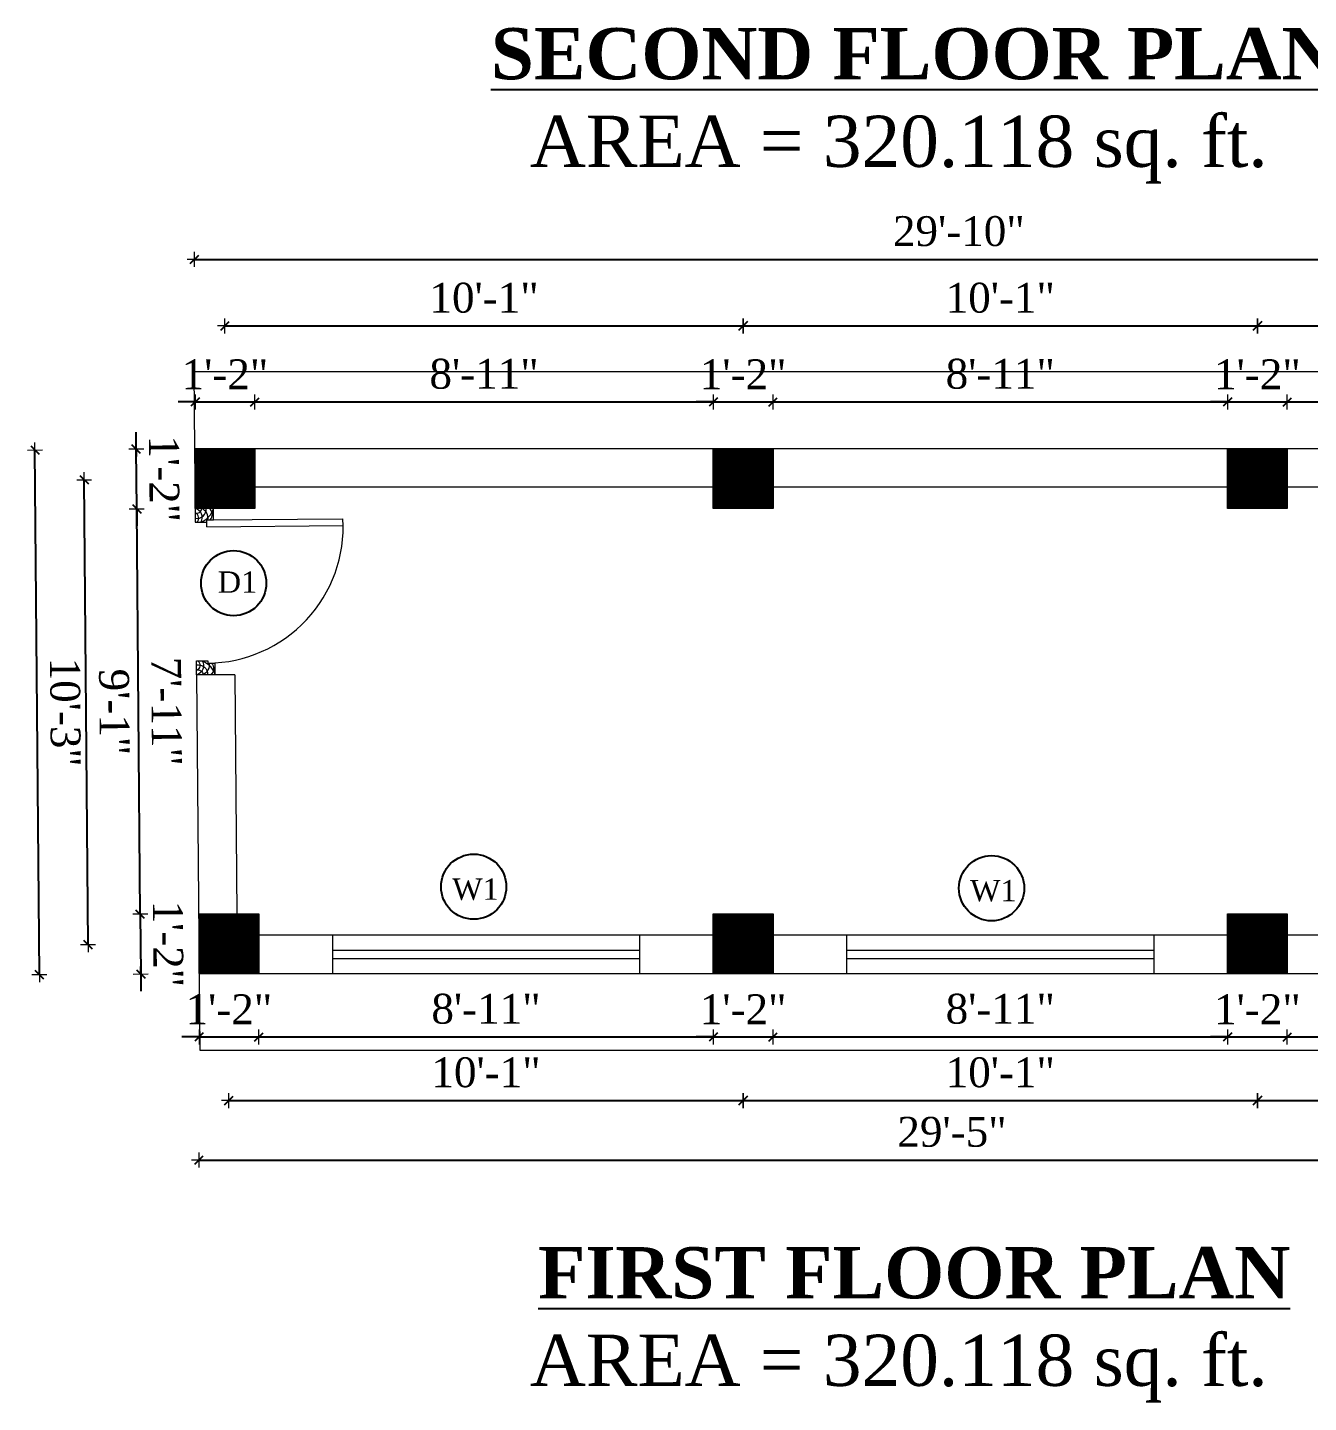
# Model space of a CAD drawing. Header units: inches. Extents: x 20273 to 41102, y -4696 to -1121.
# Drawn here: x 30163.4 to 30463.6, y -3568 to -3245.8 of the extents above; entities that cross this region are included whole.
import ezdxf

# ---------------------------------------------------------------- set-up
doc = ezdxf.new("R2010")
doc.units = ezdxf.units.IN
doc.header["$LTSCALE"] = 5
doc.header["$MEASUREMENT"] = 0
for name, color, linetype, lineweight in [('A-WALL', 7, 'Continuous', 9), ('Dimension', 7, 'Continuous', 18), ('DOOR', 62, 'Continuous', 0)]:
    doc.layers.add(name, color=color, linetype=linetype, lineweight=lineweight)
doc.layers.add('dim line', color=7, linetype='Continuous', lineweight=15, true_color=0xfab2b2)
doc.layers.add('TEXT', color=6, linetype='Continuous')
doc.layers.add('WALL', color=7, linetype='Continuous')
doc.styles.add('ordinary', font='times.ttf')
doc.dimstyles.new('Copy of 96', dxfattribs={"dimtxt": 7, "dimasz": 4, "dimexe": 0.5, "dimexo": 0.5, "dimgap": 3, "dimtad": 1, "dimdec": 1, "dimzin": 11, "dimdsep": 46, "dimlunit": 4, "dimtxsty": 'ordinary', "dimblk": 'OBLIQUE', "dimcen": 0.09, "dimse1": 1, "dimse2": 1, "dimclrt": 6, "dimazin": 0, "dimtfac": 1, "dimtdec": 1, "dimtix": 1, "dimtmove": 2, "dimatfit": 3, "dimldrblk": 'leader', "dimfxl": 0.5, "dimfxlon": 1, "dimtolj": 1, "dimtzin": 0, "dimarcsym": 0})
pattern_1 = [(45, (4083.21402, 320.16556), (-0.08838834765, 0.08838834765), [])]

# ---------------------------------------------------------------- blocks, each defined once
blk = doc.blocks.new('A$C27B36B59')
at = {"layer": 'DOOR'}
for p, q in [((0, 4), (0, 0)), ((2.5, 4), (0, 4)), ((2.5, 2.5), (2.5, 4)), ((0, 0), (3, 0)), ((3, 2.5), (2.5, 2.5)), ((3, 0), (3, 2.5))]:
    blk.add_line(p, q, dxfattribs=at)
for centre, radius, start, end in [((-1.4, -0.54), 4.75, 22.1411, 72.838), ((1.34, 2.09), 1.64, 45.138, 144.8948), ((2.21, 0.3), 2.49, 83.3149, 152.658), ((0.13, 0.37), 2.05, 349.4875, 93.6805), ((1.96, -0.47), 2.01, 58.7447, 166.495), ((-0.06, 0.32), 1.13, 343.542, 86.947), ((2.08, -0.4), 1.17, 38.2816, 160.1519)]:
    blk.add_arc(centre, radius, start, end, dxfattribs=at)
blk = doc.blocks.new('D2')
at = {"layer": 'DOOR'}
for p, q in [((74473.95, 24047.59), (74473.95, 24018.09)), ((74473.95, 24047.59), (74475.45, 24047.59)), ((74475.45, 24047.59), (74475.45, 24018.13))]:
    blk.add_line(p, q, dxfattribs=at)
blk.add_arc((74473.95, 24047.59), 29.5, 180, 272.9146, dxfattribs=at)
at = {"layer": 'DOOR', "xscale": -1, "rotation": 180}
blk.add_blockref('A$C27B36B59', (74441.95, 24050.09), dxfattribs=at)
at = {"layer": 'DOOR', "rotation": 180}
blk.add_blockref('A$C27B36B59', (74477.95, 24050.09), dxfattribs=at)
blk = doc.blocks.new('oblique')
at = {"color": 0, "lineweight": -2}
blk.add_line((0.25, 0.25), (-0.25, -0.25), dxfattribs=at)
at = {"layer": 'dim line', "lineweight": 9}
for p, q in [((-0.4375, 0), (0.4375, 0)), ((0, 0.4375), (0, -0.4375))]:
    blk.add_line(p, q, dxfattribs=at)
blk = doc.blocks.new('*D375')
at = {"layer": 'A-WALL', "color": 0, "lineweight": -2, "ltscale": 50, "transparency": 16777216}
for p, q in [((30203.6, -3482.31), (30199.6, -3482.31)), ((30203.6, -3482.31), (30217.6, -3482.31)), ((30217.6, -3482.31), (30221.6, -3482.31))]:
    blk.add_line(p, q, dxfattribs=at)
at = {"layer": 'Defpoints', "color": 0, "ltscale": 50, "transparency": 16777216}
for p in [(30203.6, -3467.44), (30217.6, -3467.44), (30217.6, -3482.31)]:
    blk.add_point(p, dxfattribs=at)
at = {"layer": 'A-WALL', "color": 0, "lineweight": -2, "ltscale": 50, "transparency": 16777216, "xscale": 4, "yscale": 4, "zscale": 4}
blk.add_blockref('oblique', (30203.6, -3482.31), dxfattribs=at)
at = {"layer": 'A-WALL', "color": 0, "lineweight": -2, "ltscale": 50, "transparency": 16777216, "xscale": 4, "yscale": 4, "zscale": 4, "rotation": 180}
blk.add_blockref('oblique', (30217.6, -3482.31), dxfattribs=at)
at = {"layer": 'A-WALL', "color": 6, "ltscale": 50, "transparency": 16777216, "insert": (30210.6, -3475.81), "char_height": 7, "attachment_point": 5, "style": 'ordinary'}
blk.add_mtext('\\A1;1\'-2"', dxfattribs=at)
blk = doc.blocks.new('_OBLIQUE')
at = {"color": 0, "linetype": 'ByBlock'}
blk.add_line((-0.5, -0.5), (0.5, 0.5), dxfattribs=at)
blk = doc.blocks.new('leader')
at = {"layer": 'Dimension'}
for p, q in [((0, -4.328), (0, 4.328)), ((-4.424, 0), (4.424, 0))]:
    blk.add_line(p, q, dxfattribs=at)
blk = doc.blocks.new('*D376')
at = {"layer": 'A-WALL', "color": 0, "lineweight": -2, "ltscale": 5, "transparency": 16777216}
blk.add_line((30217.6, -3482.31), (30324.1, -3482.31), dxfattribs=at)
at = {"layer": 'Defpoints', "color": 0, "ltscale": 5, "transparency": 16777216}
for p in [(30217.6, -3467.44), (30324.1, -3467.44), (30324.1, -3482.31)]:
    blk.add_point(p, dxfattribs=at)
at = {"layer": 'A-WALL', "color": 0, "lineweight": -2, "ltscale": 5, "transparency": 16777216, "xscale": 4, "yscale": 4, "zscale": 4, "rotation": 180}
blk.add_blockref('oblique', (30217.6, -3482.31), dxfattribs=at)
at = {"layer": 'A-WALL', "color": 0, "lineweight": -2, "ltscale": 5, "transparency": 16777216, "xscale": 4, "yscale": 4, "zscale": 4}
blk.add_blockref('oblique', (30324.1, -3482.31), dxfattribs=at)
at = {"layer": 'A-WALL', "color": 6, "ltscale": 5, "transparency": 16777216, "insert": (30270.85, -3475.75), "char_height": 7, "attachment_point": 5, "style": 'ordinary'}
blk.add_mtext('\\A1;8\'-11"', dxfattribs=at)
blk = doc.blocks.new('*D377')
at = {"layer": 'A-WALL', "color": 0, "lineweight": -2, "ltscale": 5, "transparency": 16777216}
for p, q in [((30324.1, -3482.31), (30320.1, -3482.31)), ((30324.1, -3482.31), (30338.1, -3482.31)), ((30338.1, -3482.31), (30342.1, -3482.31))]:
    blk.add_line(p, q, dxfattribs=at)
at = {"layer": 'Defpoints', "color": 0, "ltscale": 5, "transparency": 16777216}
for p in [(30324.1, -3467.44), (30338.1, -3467.44), (30338.1, -3482.31)]:
    blk.add_point(p, dxfattribs=at)
at = {"layer": 'A-WALL', "color": 0, "lineweight": -2, "ltscale": 5, "transparency": 16777216, "xscale": 4, "yscale": 4, "zscale": 4}
blk.add_blockref('oblique', (30324.1, -3482.31), dxfattribs=at)
at = {"layer": 'A-WALL', "color": 0, "lineweight": -2, "ltscale": 5, "transparency": 16777216, "xscale": 4, "yscale": 4, "zscale": 4, "rotation": 180}
blk.add_blockref('oblique', (30338.1, -3482.31), dxfattribs=at)
at = {"layer": 'A-WALL', "color": 6, "ltscale": 5, "transparency": 16777216, "insert": (30331.1, -3475.81), "char_height": 7, "attachment_point": 5, "style": 'ordinary'}
blk.add_mtext('\\A1;1\'-2"', dxfattribs=at)
blk = doc.blocks.new('*D378')
at = {"layer": 'A-WALL', "color": 0, "lineweight": -2, "ltscale": 5, "transparency": 16777216}
blk.add_line((30338.1, -3482.31), (30444.6, -3482.31), dxfattribs=at)
at = {"layer": 'Defpoints', "color": 0, "ltscale": 5, "transparency": 16777216}
for p in [(30338.1, -3467.44), (30444.6, -3467.44), (30444.6, -3482.31)]:
    blk.add_point(p, dxfattribs=at)
at = {"layer": 'A-WALL', "color": 0, "lineweight": -2, "ltscale": 5, "transparency": 16777216, "xscale": 4, "yscale": 4, "zscale": 4, "rotation": 180}
blk.add_blockref('oblique', (30338.1, -3482.31), dxfattribs=at)
at = {"layer": 'A-WALL', "color": 0, "lineweight": -2, "ltscale": 5, "transparency": 16777216, "xscale": 4, "yscale": 4, "zscale": 4}
blk.add_blockref('oblique', (30444.6, -3482.31), dxfattribs=at)
at = {"layer": 'A-WALL', "color": 6, "ltscale": 5, "transparency": 16777216, "insert": (30391.35, -3475.75), "char_height": 7, "attachment_point": 5, "style": 'ordinary'}
blk.add_mtext('\\A1;8\'-11"', dxfattribs=at)
blk = doc.blocks.new('*D370')
at = {"layer": 'A-WALL', "color": 0, "lineweight": -2, "ltscale": 5, "transparency": 16777216}
for p, q in [((30444.6, -3482.31), (30440.6, -3482.31)), ((30444.6, -3482.31), (30458.6, -3482.31)), ((30458.6, -3482.31), (30462.6, -3482.31))]:
    blk.add_line(p, q, dxfattribs=at)
at = {"layer": 'Defpoints', "color": 0, "ltscale": 5, "transparency": 16777216}
for p in [(30444.6, -3467.44), (30458.6, -3467.44), (30458.6, -3482.31)]:
    blk.add_point(p, dxfattribs=at)
at = {"layer": 'A-WALL', "color": 0, "lineweight": -2, "ltscale": 5, "transparency": 16777216, "xscale": 4, "yscale": 4, "zscale": 4}
blk.add_blockref('oblique', (30444.6, -3482.31), dxfattribs=at)
at = {"layer": 'A-WALL', "color": 0, "lineweight": -2, "ltscale": 5, "transparency": 16777216, "xscale": 4, "yscale": 4, "zscale": 4, "rotation": 180}
blk.add_blockref('oblique', (30458.6, -3482.31), dxfattribs=at)
at = {"layer": 'A-WALL', "color": 6, "ltscale": 5, "transparency": 16777216, "insert": (30451.6, -3475.81), "char_height": 7, "attachment_point": 5, "style": 'ordinary'}
blk.add_mtext('\\A1;1\'-2"', dxfattribs=at)
blk = doc.blocks.new('*D371')
at = {"layer": 'A-WALL', "color": 0, "lineweight": -2, "ltscale": 5, "transparency": 16777216}
blk.add_line((30458.6, -3482.31), (30542.47, -3482.31), dxfattribs=at)
at = {"layer": 'Defpoints', "color": 0, "ltscale": 5, "transparency": 16777216}
for p in [(30458.6, -3467.44), (30542.47, -3467.44), (30542.47, -3482.31)]:
    blk.add_point(p, dxfattribs=at)
at = {"layer": 'A-WALL', "color": 0, "lineweight": -2, "ltscale": 5, "transparency": 16777216, "xscale": 4, "yscale": 4, "zscale": 4, "rotation": 180}
blk.add_blockref('oblique', (30458.6, -3482.31), dxfattribs=at)
at = {"layer": 'A-WALL', "color": 0, "lineweight": -2, "ltscale": 5, "transparency": 16777216, "xscale": 4, "yscale": 4, "zscale": 4}
blk.add_blockref('oblique', (30542.47, -3482.31), dxfattribs=at)
at = {"layer": 'A-WALL', "color": 6, "ltscale": 5, "transparency": 16777216, "insert": (30500.54, -3475.74), "char_height": 7, "attachment_point": 5, "style": 'ordinary'}
blk.add_mtext('\\A1;7\'-0"', dxfattribs=at)
blk = doc.blocks.new('*D373')
at = {"layer": 'A-WALL', "color": 0, "lineweight": -2, "ltscale": 5, "transparency": 16777216}
blk.add_line((30210.6, -3497.21), (30331.1, -3497.21), dxfattribs=at)
at = {"layer": 'Defpoints', "color": 0, "ltscale": 5, "transparency": 16777216}
for p in [(30210.6, -3460.44), (30331.1, -3460.44), (30331.1, -3497.21)]:
    blk.add_point(p, dxfattribs=at)
at = {"layer": 'A-WALL', "color": 0, "lineweight": -2, "ltscale": 5, "transparency": 16777216, "xscale": 4, "yscale": 4, "zscale": 4, "rotation": 180}
blk.add_blockref('oblique', (30210.6, -3497.21), dxfattribs=at)
at = {"layer": 'A-WALL', "color": 0, "lineweight": -2, "ltscale": 5, "transparency": 16777216, "xscale": 4, "yscale": 4, "zscale": 4}
blk.add_blockref('oblique', (30331.1, -3497.21), dxfattribs=at)
at = {"layer": 'A-WALL', "color": 6, "ltscale": 5, "transparency": 16777216, "insert": (30270.85, -3490.64), "char_height": 7, "attachment_point": 5, "style": 'ordinary'}
blk.add_mtext('\\A1;10\'-1"', dxfattribs=at)
blk = doc.blocks.new('*D374')
at = {"layer": 'A-WALL', "color": 0, "lineweight": -2, "ltscale": 5, "transparency": 16777216}
blk.add_line((30331.1, -3497.21), (30451.6, -3497.21), dxfattribs=at)
at = {"layer": 'Defpoints', "color": 0, "ltscale": 5, "transparency": 16777216}
for p in [(30331.1, -3460.44), (30451.6, -3460.44), (30451.6, -3497.21)]:
    blk.add_point(p, dxfattribs=at)
at = {"layer": 'A-WALL', "color": 0, "lineweight": -2, "ltscale": 5, "transparency": 16777216, "xscale": 4, "yscale": 4, "zscale": 4, "rotation": 180}
blk.add_blockref('oblique', (30331.1, -3497.21), dxfattribs=at)
at = {"layer": 'A-WALL', "color": 0, "lineweight": -2, "ltscale": 5, "transparency": 16777216, "xscale": 4, "yscale": 4, "zscale": 4}
blk.add_blockref('oblique', (30451.6, -3497.21), dxfattribs=at)
at = {"layer": 'A-WALL', "color": 6, "ltscale": 5, "transparency": 16777216, "insert": (30391.35, -3490.64), "char_height": 7, "attachment_point": 5, "style": 'ordinary'}
blk.add_mtext('\\A1;10\'-1"', dxfattribs=at)
blk = doc.blocks.new('*D379')
at = {"layer": 'A-WALL', "color": 0, "lineweight": -2, "ltscale": 5, "transparency": 16777216}
blk.add_line((30451.6, -3497.21), (30549.47, -3497.21), dxfattribs=at)
at = {"layer": 'Defpoints', "color": 0, "ltscale": 5, "transparency": 16777216}
for p in [(30451.6, -3460.44), (30549.47, -3460.44), (30549.47, -3497.21)]:
    blk.add_point(p, dxfattribs=at)
at = {"layer": 'A-WALL', "color": 0, "lineweight": -2, "ltscale": 5, "transparency": 16777216, "xscale": 4, "yscale": 4, "zscale": 4, "rotation": 180}
blk.add_blockref('oblique', (30451.6, -3497.21), dxfattribs=at)
at = {"layer": 'A-WALL', "color": 0, "lineweight": -2, "ltscale": 5, "transparency": 16777216, "xscale": 4, "yscale": 4, "zscale": 4}
blk.add_blockref('oblique', (30549.47, -3497.21), dxfattribs=at)
at = {"layer": 'A-WALL', "color": 6, "ltscale": 5, "transparency": 16777216, "insert": (30500.54, -3490.64), "char_height": 7, "attachment_point": 5, "style": 'ordinary'}
blk.add_mtext('\\A1;8\'-2"', dxfattribs=at)
blk = doc.blocks.new('*D364')
at = {"layer": 'A-WALL', "color": 0, "lineweight": -2, "ltscale": 5, "transparency": 16777216}
blk.add_line((30203.6, -3511.15), (30556.47, -3511.15), dxfattribs=at)
at = {"layer": 'Defpoints', "color": 0, "ltscale": 5, "transparency": 16777216}
for p in [(30203.6, -3467.44), (30556.47, -3467.44), (30556.47, -3511.15)]:
    blk.add_point(p, dxfattribs=at)
at = {"layer": 'A-WALL', "color": 0, "lineweight": -2, "ltscale": 5, "transparency": 16777216, "xscale": 4, "yscale": 4, "zscale": 4, "rotation": 180}
blk.add_blockref('oblique', (30203.6, -3511.15), dxfattribs=at)
at = {"layer": 'A-WALL', "color": 0, "lineweight": -2, "ltscale": 5, "transparency": 16777216, "xscale": 4, "yscale": 4, "zscale": 4}
blk.add_blockref('oblique', (30556.47, -3511.15), dxfattribs=at)
at = {"layer": 'A-WALL', "color": 6, "ltscale": 5, "transparency": 16777216, "insert": (30380.04, -3504.58), "char_height": 7, "attachment_point": 5, "style": 'ordinary'}
blk.add_mtext('\\A1;29\'-5"', dxfattribs=at)
blk = doc.blocks.new('*D365')
at = {"layer": 'A-WALL', "color": 0, "lineweight": -2, "ltscale": 50, "transparency": 16777216}
blk.add_line((30166.2, -3467.75), (30165.16, -3344.76), dxfattribs=at)
at = {"layer": 'Defpoints', "color": 0, "ltscale": 50, "transparency": 16777216}
for p in [(30202.56, -3344.45), (30165.16, -3344.76), (30203.6, -3467.44)]:
    blk.add_point(p, dxfattribs=at)
at = {"layer": 'A-WALL', "color": 0, "lineweight": -2, "ltscale": 50, "transparency": 16777216, "xscale": 4, "yscale": 4, "zscale": 4}
for p, rotation in [((30165.16, -3344.76), 90.48576269129444), ((30166.2, -3467.75), 270.4857626912944)]:
    blk.add_blockref('oblique', p, dxfattribs=dict(at, rotation=rotation))
at = {"layer": 'A-WALL', "color": 6, "ltscale": 50, "transparency": 16777216, "insert": (30172.24, -3406.2), "char_height": 7, "attachment_point": 5, "rotation": 270.4858, "style": 'ordinary'}
blk.add_mtext('\\A1;10\'-3"', dxfattribs=at)
blk = doc.blocks.new('*D380')
at = {"layer": 'A-WALL', "color": 0, "lineweight": -2, "ltscale": 5, "transparency": 16777216}
blk.add_line((30189.82, -3453.55), (30189.02, -3358.56), dxfattribs=at)
at = {"layer": 'Defpoints', "color": 0, "ltscale": 5, "transparency": 16777216}
for p in [(30189.02, -3358.56), (30202.68, -3358.45), (30203.48, -3453.44)]:
    blk.add_point(p, dxfattribs=at)
at = {"layer": 'A-WALL', "color": 0, "lineweight": -2, "ltscale": 5, "transparency": 16777216, "xscale": 4, "yscale": 4, "zscale": 4}
for p, rotation in [((30189.02, -3358.56), 90.48576269128618), ((30189.82, -3453.55), 270.4857626912862)]:
    blk.add_blockref('oblique', p, dxfattribs=dict(at, rotation=rotation))
at = {"layer": 'A-WALL', "color": 6, "ltscale": 5, "transparency": 16777216, "insert": (30195.99, -3406), "char_height": 7, "attachment_point": 5, "rotation": 270.4858, "style": 'ordinary'}
blk.add_mtext('\\A1;7\'-11"', dxfattribs=at)
blk = doc.blocks.new('*D366')
at = {"layer": 'A-WALL', "color": 0, "lineweight": -2, "ltscale": 5, "transparency": 16777216}
blk.add_line((30177.61, -3460.72), (30176.68, -3351.73), dxfattribs=at)
at = {"layer": 'Defpoints', "color": 0, "ltscale": 5, "transparency": 16777216}
for p in [(30176.68, -3351.73), (30209.68, -3351.45), (30210.6, -3460.44)]:
    blk.add_point(p, dxfattribs=at)
at = {"layer": 'A-WALL', "color": 0, "lineweight": -2, "ltscale": 5, "transparency": 16777216, "xscale": 4, "yscale": 4, "zscale": 4}
for p, rotation in [((30176.68, -3351.73), 90.48576269128618), ((30177.61, -3460.72), 270.4857626912862)]:
    blk.add_blockref('oblique', p, dxfattribs=dict(at, rotation=rotation))
at = {"layer": 'A-WALL', "color": 6, "ltscale": 5, "transparency": 16777216, "insert": (30183.72, -3406.16), "char_height": 7, "attachment_point": 5, "rotation": 270.4858, "style": 'ordinary'}
blk.add_mtext('\\A1;9\'-1"', dxfattribs=at)
blk = doc.blocks.new('*D381')
at = {"layer": 'A-WALL', "color": 0, "lineweight": -2, "ltscale": 5, "transparency": 16777216}
for p, q in [((30188.9, -3344.56), (30188.86, -3340.56)), ((30189.02, -3358.56), (30188.9, -3344.56)), ((30189.02, -3358.56), (30189.05, -3362.56))]:
    blk.add_line(p, q, dxfattribs=at)
at = {"layer": 'Defpoints', "color": 0, "ltscale": 5, "transparency": 16777216}
for p in [(30188.9, -3344.56), (30202.56, -3344.45), (30202.68, -3358.45)]:
    blk.add_point(p, dxfattribs=at)
at = {"layer": 'A-WALL', "color": 0, "lineweight": -2, "ltscale": 5, "transparency": 16777216, "xscale": 4, "yscale": 4, "zscale": 4}
for p, rotation in [((30188.9, -3344.56), 270.4857626912862), ((30189.02, -3358.56), 90.48576269128618)]:
    blk.add_blockref('oblique', p, dxfattribs=dict(at, rotation=rotation))
at = {"layer": 'A-WALL', "color": 6, "ltscale": 5, "transparency": 16777216, "insert": (30195.46, -3351.51), "char_height": 7, "attachment_point": 5, "rotation": 270.4858, "style": 'ordinary'}
blk.add_mtext('\\A1;1\'-2"', dxfattribs=at)
blk = doc.blocks.new('*D382')
at = {"layer": 'A-WALL', "color": 0, "lineweight": -2, "ltscale": 5, "transparency": 16777216}
for p, q in [((30189.82, -3453.55), (30189.79, -3449.55)), ((30189.82, -3453.55), (30189.94, -3467.55)), ((30189.94, -3467.55), (30189.98, -3471.55))]:
    blk.add_line(p, q, dxfattribs=at)
at = {"layer": 'Defpoints', "color": 0, "ltscale": 5, "transparency": 16777216}
for p in [(30203.48, -3453.44), (30189.94, -3467.55), (30203.6, -3467.44)]:
    blk.add_point(p, dxfattribs=at)
at = {"layer": 'A-WALL', "color": 0, "lineweight": -2, "ltscale": 5, "transparency": 16777216, "xscale": 4, "yscale": 4, "zscale": 4}
for p, rotation in [((30189.82, -3453.55), 270.4857626912862), ((30189.94, -3467.55), 90.48576269128618)]:
    blk.add_blockref('oblique', p, dxfattribs=dict(at, rotation=rotation))
at = {"layer": 'A-WALL', "color": 6, "ltscale": 5, "transparency": 16777216, "insert": (30196.38, -3460.5), "char_height": 7, "attachment_point": 5, "rotation": 270.4858, "style": 'ordinary'}
blk.add_mtext('\\A1;1\'-2"', dxfattribs=at)
blk = doc.blocks.new('*D391')
at = {"layer": 'A-WALL', "color": 0, "lineweight": -2, "ltscale": 5, "transparency": 16777216}
for p, q in [((30202.68, -3333.51), (30198.68, -3333.51)), ((30202.68, -3333.51), (30216.68, -3333.51)), ((30216.68, -3333.51), (30220.68, -3333.51))]:
    blk.add_line(p, q, dxfattribs=at)
at = {"layer": 'Defpoints', "color": 0, "ltscale": 5, "transparency": 16777216}
for p in [(30216.68, -3333.51), (30202.68, -3344.45), (30216.68, -3344.45)]:
    blk.add_point(p, dxfattribs=at)
at = {"layer": 'A-WALL', "color": 0, "lineweight": -2, "ltscale": 5, "transparency": 16777216, "xscale": 4, "yscale": 4, "zscale": 4}
blk.add_blockref('oblique', (30202.68, -3333.51), dxfattribs=at)
at = {"layer": 'A-WALL', "color": 0, "lineweight": -2, "ltscale": 5, "transparency": 16777216, "xscale": 4, "yscale": 4, "zscale": 4, "rotation": 180}
blk.add_blockref('oblique', (30216.68, -3333.51), dxfattribs=at)
at = {"layer": 'A-WALL', "color": 6, "ltscale": 5, "transparency": 16777216, "insert": (30209.68, -3327.01), "char_height": 7, "attachment_point": 5, "style": 'ordinary'}
blk.add_mtext('\\A1;1\'-2"', dxfattribs=at)
blk = doc.blocks.new('*D392')
at = {"layer": 'A-WALL', "color": 0, "lineweight": -2, "ltscale": 5, "transparency": 16777216}
blk.add_line((30216.68, -3333.51), (30324.1, -3333.51), dxfattribs=at)
at = {"layer": 'Defpoints', "color": 0, "ltscale": 5, "transparency": 16777216}
for p in [(30324.1, -3333.51), (30216.68, -3344.45), (30324.1, -3344.45)]:
    blk.add_point(p, dxfattribs=at)
at = {"layer": 'A-WALL', "color": 0, "lineweight": -2, "ltscale": 5, "transparency": 16777216, "xscale": 4, "yscale": 4, "zscale": 4, "rotation": 180}
blk.add_blockref('oblique', (30216.68, -3333.51), dxfattribs=at)
at = {"layer": 'A-WALL', "color": 0, "lineweight": -2, "ltscale": 5, "transparency": 16777216, "xscale": 4, "yscale": 4, "zscale": 4}
blk.add_blockref('oblique', (30324.1, -3333.51), dxfattribs=at)
at = {"layer": 'A-WALL', "color": 6, "ltscale": 5, "transparency": 16777216, "insert": (30270.39, -3326.95), "char_height": 7, "attachment_point": 5, "style": 'ordinary'}
blk.add_mtext('\\A1;8\'-11"', dxfattribs=at)
blk = doc.blocks.new('*D393')
at = {"layer": 'A-WALL', "color": 0, "lineweight": -2, "ltscale": 5, "transparency": 16777216}
for p, q in [((30324.1, -3333.51), (30320.1, -3333.51)), ((30324.1, -3333.51), (30338.1, -3333.51)), ((30338.1, -3333.51), (30342.1, -3333.51))]:
    blk.add_line(p, q, dxfattribs=at)
at = {"layer": 'Defpoints', "color": 0, "ltscale": 5, "transparency": 16777216}
for p in [(30338.1, -3333.51), (30324.1, -3344.45), (30338.1, -3344.45)]:
    blk.add_point(p, dxfattribs=at)
at = {"layer": 'A-WALL', "color": 0, "lineweight": -2, "ltscale": 5, "transparency": 16777216, "xscale": 4, "yscale": 4, "zscale": 4}
blk.add_blockref('oblique', (30324.1, -3333.51), dxfattribs=at)
at = {"layer": 'A-WALL', "color": 0, "lineweight": -2, "ltscale": 5, "transparency": 16777216, "xscale": 4, "yscale": 4, "zscale": 4, "rotation": 180}
blk.add_blockref('oblique', (30338.1, -3333.51), dxfattribs=at)
at = {"layer": 'A-WALL', "color": 6, "ltscale": 5, "transparency": 16777216, "insert": (30331.1, -3327.01), "char_height": 7, "attachment_point": 5, "style": 'ordinary'}
blk.add_mtext('\\A1;1\'-2"', dxfattribs=at)
blk = doc.blocks.new('*D385')
at = {"layer": 'A-WALL', "color": 0, "lineweight": -2, "ltscale": 5, "transparency": 16777216}
blk.add_line((30338.1, -3333.51), (30444.6, -3333.51), dxfattribs=at)
at = {"layer": 'Defpoints', "color": 0, "ltscale": 5, "transparency": 16777216}
for p in [(30444.6, -3333.51), (30338.1, -3344.45), (30444.6, -3344.45)]:
    blk.add_point(p, dxfattribs=at)
at = {"layer": 'A-WALL', "color": 0, "lineweight": -2, "ltscale": 5, "transparency": 16777216, "xscale": 4, "yscale": 4, "zscale": 4, "rotation": 180}
blk.add_blockref('oblique', (30338.1, -3333.51), dxfattribs=at)
at = {"layer": 'A-WALL', "color": 0, "lineweight": -2, "ltscale": 5, "transparency": 16777216, "xscale": 4, "yscale": 4, "zscale": 4}
blk.add_blockref('oblique', (30444.6, -3333.51), dxfattribs=at)
at = {"layer": 'A-WALL', "color": 6, "ltscale": 5, "transparency": 16777216, "insert": (30391.35, -3326.95), "char_height": 7, "attachment_point": 5, "style": 'ordinary'}
blk.add_mtext('\\A1;8\'-11"', dxfattribs=at)
blk = doc.blocks.new('*D386')
at = {"layer": 'A-WALL', "color": 0, "lineweight": -2, "ltscale": 5, "transparency": 16777216}
for p, q in [((30444.6, -3333.51), (30440.6, -3333.51)), ((30444.6, -3333.51), (30458.6, -3333.51)), ((30458.6, -3333.51), (30462.6, -3333.51))]:
    blk.add_line(p, q, dxfattribs=at)
at = {"layer": 'Defpoints', "color": 0, "ltscale": 5, "transparency": 16777216}
for p in [(30458.6, -3333.51), (30444.6, -3344.45), (30458.6, -3344.45)]:
    blk.add_point(p, dxfattribs=at)
at = {"layer": 'A-WALL', "color": 0, "lineweight": -2, "ltscale": 5, "transparency": 16777216, "xscale": 4, "yscale": 4, "zscale": 4}
blk.add_blockref('oblique', (30444.6, -3333.51), dxfattribs=at)
at = {"layer": 'A-WALL', "color": 0, "lineweight": -2, "ltscale": 5, "transparency": 16777216, "xscale": 4, "yscale": 4, "zscale": 4, "rotation": 180}
blk.add_blockref('oblique', (30458.6, -3333.51), dxfattribs=at)
at = {"layer": 'A-WALL', "color": 6, "ltscale": 5, "transparency": 16777216, "insert": (30451.6, -3327.01), "char_height": 7, "attachment_point": 5, "style": 'ordinary'}
blk.add_mtext('\\A1;1\'-2"', dxfattribs=at)
blk = doc.blocks.new('*D387')
at = {"layer": 'A-WALL', "color": 0, "lineweight": -2, "ltscale": 5, "transparency": 16777216}
blk.add_line((30458.6, -3333.51), (30546.72, -3333.51), dxfattribs=at)
at = {"layer": 'Defpoints', "color": 0, "ltscale": 5, "transparency": 16777216}
for p in [(30546.72, -3333.51), (30458.6, -3344.45), (30546.72, -3344.45)]:
    blk.add_point(p, dxfattribs=at)
at = {"layer": 'A-WALL', "color": 0, "lineweight": -2, "ltscale": 5, "transparency": 16777216, "xscale": 4, "yscale": 4, "zscale": 4, "rotation": 180}
blk.add_blockref('oblique', (30458.6, -3333.51), dxfattribs=at)
at = {"layer": 'A-WALL', "color": 0, "lineweight": -2, "ltscale": 5, "transparency": 16777216, "xscale": 4, "yscale": 4, "zscale": 4}
blk.add_blockref('oblique', (30546.72, -3333.51), dxfattribs=at)
at = {"layer": 'A-WALL', "color": 6, "ltscale": 5, "transparency": 16777216, "insert": (30502.66, -3326.94), "char_height": 7, "attachment_point": 5, "style": 'ordinary'}
blk.add_mtext('\\A1;7\'-4"', dxfattribs=at)
blk = doc.blocks.new('*D394')
at = {"layer": 'A-WALL', "color": 0, "lineweight": -2, "ltscale": 5, "transparency": 16777216}
blk.add_line((30209.68, -3315.68), (30331.1, -3315.68), dxfattribs=at)
at = {"layer": 'Defpoints', "color": 0, "ltscale": 5, "transparency": 16777216}
for p in [(30331.1, -3315.68), (30209.68, -3351.45), (30331.1, -3351.45)]:
    blk.add_point(p, dxfattribs=at)
at = {"layer": 'A-WALL', "color": 0, "lineweight": -2, "ltscale": 5, "transparency": 16777216, "xscale": 4, "yscale": 4, "zscale": 4, "rotation": 180}
blk.add_blockref('oblique', (30209.68, -3315.68), dxfattribs=at)
at = {"layer": 'A-WALL', "color": 0, "lineweight": -2, "ltscale": 5, "transparency": 16777216, "xscale": 4, "yscale": 4, "zscale": 4}
blk.add_blockref('oblique', (30331.1, -3315.68), dxfattribs=at)
at = {"layer": 'A-WALL', "color": 6, "ltscale": 5, "transparency": 16777216, "insert": (30270.39, -3309.12), "char_height": 7, "attachment_point": 5, "style": 'ordinary'}
blk.add_mtext('\\A1;10\'-1"', dxfattribs=at)
blk = doc.blocks.new('*D395')
at = {"layer": 'A-WALL', "color": 0, "lineweight": -2, "ltscale": 5, "transparency": 16777216}
blk.add_line((30331.1, -3315.68), (30451.6, -3315.68), dxfattribs=at)
at = {"layer": 'Defpoints', "color": 0, "ltscale": 5, "transparency": 16777216}
for p in [(30451.6, -3315.68), (30331.1, -3351.45), (30451.6, -3351.45)]:
    blk.add_point(p, dxfattribs=at)
at = {"layer": 'A-WALL', "color": 0, "lineweight": -2, "ltscale": 5, "transparency": 16777216, "xscale": 4, "yscale": 4, "zscale": 4, "rotation": 180}
blk.add_blockref('oblique', (30331.1, -3315.68), dxfattribs=at)
at = {"layer": 'A-WALL', "color": 0, "lineweight": -2, "ltscale": 5, "transparency": 16777216, "xscale": 4, "yscale": 4, "zscale": 4}
blk.add_blockref('oblique', (30451.6, -3315.68), dxfattribs=at)
at = {"layer": 'A-WALL', "color": 6, "ltscale": 5, "transparency": 16777216, "insert": (30391.35, -3309.12), "char_height": 7, "attachment_point": 5, "style": 'ordinary'}
blk.add_mtext('\\A1;10\'-1"', dxfattribs=at)
blk = doc.blocks.new('*D396')
at = {"layer": 'A-WALL', "color": 0, "lineweight": -2, "ltscale": 5, "transparency": 16777216}
blk.add_line((30451.6, -3315.68), (30553.72, -3315.68), dxfattribs=at)
at = {"layer": 'Defpoints', "color": 0, "ltscale": 5, "transparency": 16777216}
for p in [(30553.72, -3315.68), (30451.6, -3351.45), (30553.72, -3351.45)]:
    blk.add_point(p, dxfattribs=at)
at = {"layer": 'A-WALL', "color": 0, "lineweight": -2, "ltscale": 5, "transparency": 16777216, "xscale": 4, "yscale": 4, "zscale": 4, "rotation": 180}
blk.add_blockref('oblique', (30451.6, -3315.68), dxfattribs=at)
at = {"layer": 'A-WALL', "color": 0, "lineweight": -2, "ltscale": 5, "transparency": 16777216, "xscale": 4, "yscale": 4, "zscale": 4}
blk.add_blockref('oblique', (30553.72, -3315.68), dxfattribs=at)
at = {"layer": 'A-WALL', "color": 6, "ltscale": 5, "transparency": 16777216, "insert": (30502.66, -3309.12), "char_height": 7, "attachment_point": 5, "style": 'ordinary'}
blk.add_mtext('\\A1;8\'-6"', dxfattribs=at)
blk = doc.blocks.new('*D369')
at = {"layer": 'A-WALL', "color": 0, "lineweight": -2, "ltscale": 5, "transparency": 16777216}
blk.add_line((30202.56, -3300.09), (30560.72, -3300.09), dxfattribs=at)
at = {"layer": 'Defpoints', "color": 0, "ltscale": 5, "transparency": 16777216}
for p in [(30560.72, -3300.09), (30202.56, -3344.45), (30560.72, -3344.45)]:
    blk.add_point(p, dxfattribs=at)
at = {"layer": 'A-WALL', "color": 0, "lineweight": -2, "ltscale": 5, "transparency": 16777216, "xscale": 4, "yscale": 4, "zscale": 4, "rotation": 180}
blk.add_blockref('oblique', (30202.56, -3300.09), dxfattribs=at)
at = {"layer": 'A-WALL', "color": 0, "lineweight": -2, "ltscale": 5, "transparency": 16777216, "xscale": 4, "yscale": 4, "zscale": 4}
blk.add_blockref('oblique', (30560.72, -3300.09), dxfattribs=at)
at = {"layer": 'A-WALL', "color": 6, "ltscale": 5, "transparency": 16777216, "insert": (30381.64, -3293.51), "char_height": 7, "attachment_point": 5, "style": 'ordinary'}
blk.add_mtext('\\A1;29\'-10"', dxfattribs=at)

msp = doc.modelspace()

# ---------------------------------------------------------------- hatches: boundary and pattern name
at = {"layer": 'A-WALL', "ltscale": 5}
h = msp.add_hatch(dxfattribs=at)
h.set_pattern_fill('ANSI31', color=256)
h.set_pattern_definition(pattern_1)
h.paths.add_polyline_path([(30216.68, -3358.45), (30216.68, -3344.45), (30202.68, -3344.45), (30202.68, -3358.45)])
h = msp.add_hatch(dxfattribs=at)
h.set_pattern_fill('ANSI31', color=256)
h.set_pattern_definition(pattern_1)
h.paths.add_polyline_path([(30338.1, -3358.45), (30338.1, -3344.45), (30324.1, -3344.45), (30324.1, -3358.45)])
h = msp.add_hatch(dxfattribs=at)
h.set_pattern_fill('ANSI31', color=256)
h.set_pattern_definition(pattern_1)
h.paths.add_polyline_path([(30458.6, -3358.45), (30458.6, -3344.45), (30444.6, -3344.45), (30444.6, -3358.45)])
h = msp.add_hatch(dxfattribs=at)
h.set_pattern_fill('ANSI31', color=256)
h.set_pattern_definition(pattern_1)
h.paths.add_polyline_path([(30217.6, -3467.44), (30217.6, -3453.44), (30203.6, -3453.44), (30203.6, -3467.44)])
h = msp.add_hatch(dxfattribs=at)
h.set_pattern_fill('ANSI31', color=256)
h.set_pattern_definition(pattern_1)
h.paths.add_polyline_path([(30338.1, -3467.44), (30338.1, -3453.44), (30324.1, -3453.44), (30324.1, -3467.44)])
h = msp.add_hatch(dxfattribs=at)
h.set_pattern_fill('ANSI31', color=256)
h.set_pattern_definition(pattern_1)
h.paths.add_polyline_path([(30444.6, -3467.44), (30458.6, -3467.44), (30458.6, -3453.44), (30444.6, -3453.44)])

# ---------------------------------------------------------------- linework, layer by layer
for p, q in [((30202.41, -3326.45), (30202.56, -3344.45)), ((30529.58, -3326.45), (30202.41, -3326.45)), ((30560.72, -3344.45), (30202.56, -3344.45)), ((30202.56, -3344.45), (30202.68, -3358.45)), ((30324.1, -3353.45), (30216.68, -3353.45)), ((30444.6, -3353.45), (30338.1, -3353.45)), ((30546.72, -3353.45), (30458.6, -3353.45)), ((30212.01, -3397.44), (30203.01, -3397.44)), ((30203.01, -3397.44), (30203.76, -3485.44)), ((30212.01, -3397.44), (30212.48, -3453.44)), ((30324.1, -3458.44), (30217.6, -3458.44)), ((30234.85, -3458.44), (30234.85, -3467.44)), ((30306.85, -3458.44), (30306.85, -3467.44)), ((30444.6, -3458.44), (30338.1, -3458.44)), ((30355.35, -3458.44), (30355.35, -3467.44)), ((30427.35, -3458.44), (30427.35, -3467.44)), ((30542.47, -3458.44), (30458.6, -3458.44)), ((30234.85, -3461.94), (30306.85, -3461.94)), ((30355.35, -3461.94), (30427.35, -3461.94)), ((30234.85, -3463.94), (30306.85, -3463.94)), ((30355.35, -3463.94), (30427.35, -3463.94)), ((30203.6, -3467.44), (30556.47, -3467.44)), ((30203.76, -3485.44), (30548.98, -3485.44))]:
    msp.add_line(p, q, dxfattribs=at)
for points in [[(30202.68, -3344.45), (30216.68, -3344.45), (30216.68, -3358.45), (30202.68, -3358.45)], [(30324.1, -3344.45), (30338.1, -3344.45), (30338.1, -3358.45), (30324.1, -3358.45)], [(30444.6, -3344.45), (30458.6, -3344.45), (30458.6, -3358.45), (30444.6, -3358.45)], [(30203.6, -3453.44), (30217.6, -3453.44), (30217.6, -3467.44), (30203.6, -3467.44)], [(30324.1, -3453.44), (30338.1, -3453.44), (30338.1, -3467.44), (30324.1, -3467.44)], [(30444.6, -3453.44), (30458.6, -3453.44), (30458.6, -3467.44), (30444.6, -3467.44)]]:
    msp.add_lwpolyline(points, close=True, dxfattribs=at)
at = {"layer": 'TEXT'}
for centre in [(30211.71, -3375.97), (30267.96, -3447.1), (30389.31, -3447.46)]:
    msp.add_circle(centre, 7.64, dxfattribs=at)

# ---------------------------------------------------------------- block references
at = {"layer": 'WALL', "color": 2, "linetype": 'ByBlock', "xscale": 1.083333333326322, "yscale": 1.083333333326322, "zscale": 1.083333333326322, "rotation": 90.48576269148516}
msp.add_blockref('D2', (56940.05, -83819.1), dxfattribs=at)

# ---------------------------------------------------------------- texts
at = {"layer": 'TEXT', "style": 'ordinary'}
msp.add_text('D1', height=5, dxfattribs=at).set_placement((30208, -3378.21))
for p in [(30262.93, -3450.17), (30384.28, -3450.52)]:
    msp.add_text('W1', height=5, rotation=0.0004, dxfattribs=at).set_placement(p)
at = {"layer": 'TEXT', "char_height": 12, "width": 219.8151, "attachment_point": 8, "rotation": 359.9996, "style": 'ordinary'}
for s, insert in [('{\\fTimes New Roman|b1|i0|c0|p18;\\LSECOND FLOOR PLAN}', (30371.17, -3258.06)), ('AREA = 320.118 sq. ft.', (30367.58, -3282.31)), ('{\\fTimes New Roman|b1|i0|c0|p18;\\LFIRST FLOOR PLAN}', (30371.17, -3543.73)), ('AREA = 320.118 sq. ft.', (30367.58, -3567.97))]:
    msp.add_mtext(s, dxfattribs=dict(at, insert=insert))

# ---------------------------------------------------------------- dimensions: what is measured, and where the dimension line sits
at = {"layer": 'A-WALL', "ltscale": 5}
for base, p1, p2, picture, middle in [((30560.72, -3300.09), (30202.56, -3344.45), (30560.72, -3344.45), '*D369', (30381.64, -3293.51)), ((30331.1, -3315.68), (30209.68, -3351.45), (30331.1, -3351.45), '*D394', (30270.39, -3309.12)), ((30451.60290088, -3315.68322325), (30331.10290088, -3351.44571612), (30451.60290088, -3351.44571612), '*D395', (30391.35290088, -3309.12266088)), ((30553.72, -3315.68), (30451.6, -3351.45), (30553.72, -3351.45), '*D396', (30502.66, -3309.12)), ((30216.68, -3333.51), (30202.68, -3344.45), (30216.68, -3344.45), '*D391', (30209.68, -3327.01)), ((30324.1, -3333.51), (30216.68, -3344.45), (30324.1, -3344.45), '*D392', (30270.39, -3326.95)), ((30338.1, -3333.51), (30324.1, -3344.45), (30338.1, -3344.45), '*D393', (30331.1, -3327.01)), ((30444.60290088, -3333.50714103), (30338.10290088, -3344.44571612), (30444.60290088, -3344.44571612), '*D385', (30391.35290088, -3326.94657867)), ((30458.6, -3333.51), (30444.6, -3344.45), (30458.6, -3344.45), '*D386', (30451.6, -3327.01)), ((30546.72, -3333.51), (30458.6, -3344.45), (30546.72, -3344.45), '*D387', (30502.66, -3326.94)), ((30331.10290088, -3497.20528779), (30210.60290088, -3460.43598624), (30331.10290088, -3460.43598624), '*D373', (30270.85290088, -3490.64472543)), ((30451.60290088, -3497.20528779), (30331.10290088, -3460.43598624), (30451.60290088, -3460.43598624), '*D374', (30391.35290088, -3490.64472543)), ((30549.47, -3497.21), (30451.6, -3460.44), (30549.47, -3460.44), '*D379', (30500.54, -3490.64)), ((30556.47, -3511.15), (30203.6, -3467.44), (30556.47, -3467.44), '*D364', (30380.04, -3504.58)), ((30324.10290088, -3482.31031588), (30217.60290088, -3467.43598624), (30324.10290088, -3467.43598624), '*D376', (30270.85290088, -3475.74975351)), ((30338.1, -3482.31), (30324.1, -3467.44), (30338.1, -3467.44), '*D377', (30331.1, -3475.81)), ((30444.60290088, -3482.31031588), (30338.10290088, -3467.43598624), (30444.60290088, -3467.43598624), '*D378', (30391.35290088, -3475.74975351)), ((30458.6, -3482.31), (30444.6, -3467.44), (30458.6, -3467.44), '*D370', (30451.6, -3475.81)), ((30542.47, -3482.31), (30458.6, -3467.44), (30542.47, -3467.44), '*D371', (30500.54, -3475.74))]:
    dim = msp.add_linear_dim(base=base, p1=p1, p2=p2, dimstyle='Copy of 96', override={"dimdec": 0, "dimblk": 'oblique', "dimtdec": 0, "dimarcsym": 1}, dxfattribs=at)
    dim.commit()
    dim.dimension.update_dxf_attribs({"geometry": picture, "text_midpoint": middle})
for base, p1, p2, picture, middle in [((30188.9, -3344.56), (30202.68, -3358.45), (30202.56, -3344.45), '*D381', (30195.46, -3351.51)), ((30176.68, -3351.73), (30210.6, -3460.44), (30209.68, -3351.45), '*D366', (30183.72, -3406.16)), ((30189.02, -3358.56), (30203.48, -3453.44), (30202.68, -3358.45), '*D380', (30195.99, -3406)), ((30189.94, -3467.55), (30203.48, -3453.44), (30203.6, -3467.44), '*D382', (30196.38, -3460.5))]:
    dim = msp.add_linear_dim(base=base, p1=p1, p2=p2, angle=270.4858, dimstyle='Copy of 96', override={"dimdec": 0, "dimblk": 'oblique', "dimtdec": 0, "dimarcsym": 1}, dxfattribs=at)
    dim.commit()
    dim.dimension.update_dxf_attribs({"geometry": picture, "text_midpoint": middle})
at = {"layer": 'A-WALL', "ltscale": 50}
dim = msp.add_aligned_dim(p1=(30203.6, -3467.44), p2=(30202.56, -3344.45), distance=37.4, dimstyle='Copy of 96', override={"dimdec": 0, "dimblk": 'oblique', "dimtdec": 0, "dimarcsym": 1}, dxfattribs=at)
dim.commit()
dim.dimension.update_dxf_attribs({"geometry": '*D365', "text_midpoint": (30172.24, -3406.2)})
dim = msp.add_linear_dim(base=(30217.6, -3482.31), p1=(30203.6, -3467.44), p2=(30217.6, -3467.44), dimstyle='Copy of 96', override={"dimdec": 0, "dimblk": 'oblique', "dimtdec": 0, "dimarcsym": 1}, dxfattribs=at)
dim.commit()
dim.dimension.update_dxf_attribs({"geometry": '*D375', "text_midpoint": (30210.6, -3475.81)})

doc.saveas('drawing.dxf')
